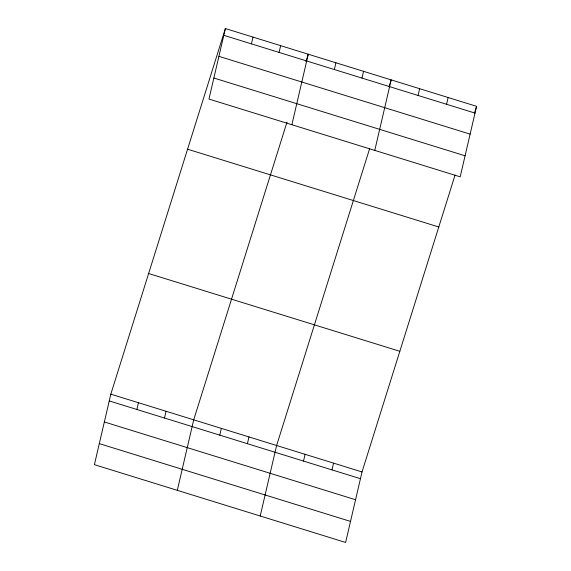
<?xml version="1.0" encoding="UTF-8"?>
<svg xmlns="http://www.w3.org/2000/svg" width="571" height="571" viewBox="0 0 571 571"><rect width="100%" height="100%" fill="white"/><g stroke="black" fill="none" stroke-linecap="round" stroke-linejoin="round"><path stroke-width="0.86" d="M225.381 28.55L208.972 99.054L460.183 176.839L476.592 106.334L225.381 28.55L110.817 394.161L94.408 464.666L345.619 542.45L362.028 471.946L455.066 175.04M136.876 409.478L138.446 402.719M251.44 43.867L253.01 37.108M164.505 418.036L166.082 411.277M279.076 52.418L280.647 45.666M177.31 490.332L193.712 419.835L287.013 122.087M291.874 124.721L308.276 54.216L305.913 61.761M219.778 435.145L221.348 428.386M334.342 69.534L335.912 62.774M247.407 443.703L248.985 436.943M361.971 78.091L363.549 71.332M260.212 516.006L276.614 445.501L369.651 148.588M374.776 150.387L391.178 79.89L389.079 86.592M303.515 461.075L305.085 454.316M418.079 95.464L419.649 88.705M331.987 469.89L333.557 463.131M446.551 104.279L448.121 97.52M474.494 113.037L476.592 106.334M223.803 35.309L475.022 113.094M218.907 56.343L470.126 134.128M213.868 78.02L465.079 155.797M187.573 149.202L438.785 226.987M148.617 273.509L399.836 351.293M110.817 394.161L362.028 471.946M109.239 400.921L360.458 478.705M104.343 421.962L355.562 499.739M99.304 443.631L350.515 521.416"/></g></svg>
